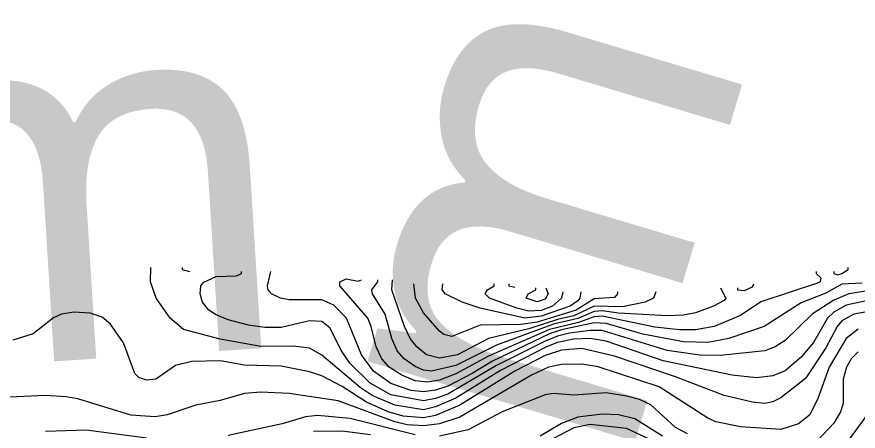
# Model space of a CAD drawing. Extents: x 474277 to 475042, y 254928 to 255625.
# Drawn here: x 474453.52 to 474469.39, y 255593.01 to 255600.83 of the extents above; entities that cross this region are included whole.
import ezdxf

# ---------------------------------------------------------------- set-up
doc = ezdxf.new("R2010")
doc.units = 0
doc.header["$MEASUREMENT"] = 0
doc.layers.add('BaseMapV2_DTM_export_MonNov09090547073261 — entities', color=1, linetype='CONTINUOUS')
doc.styles.get("Standard").update_dxf_attribs({"font": 'romans.shx'})

msp = doc.modelspace()

# ---------------------------------------------------------------- linework, layer by layer
at = {"layer": 'BaseMapV2_DTM_export_MonNov09090547073261 — entities', "color": 15, "linetype": 'Continuous', "true_color": 0xb7484b}
for points in [[(474469.548, 255595.474, 91.5), (474469.164, 255595.39, 91.5), (474468.934, 255595.259, 91.5), (474468.817, 255595.142, 91.5), (474468.551, 255594.683, 91.5), (474468.321, 255594.407, 91.5), (474468.014, 255594.152, 91.5), (474467.784, 255594.055, 91.5), (474467.477, 255594.018, 91.5), (474467.017, 255594.068, 91.5), (474465.714, 255594.338, 91.5), (474464.64, 255594.712, 91.5), (474464.334, 255594.76, 91.5), (474464.027, 255594.749, 91.5), (474463.72, 255594.688, 91.5), (474463.516, 255594.605, 91.5), (474462.647, 255594.155, 91.5), (474461.803, 255593.637, 91.5), (474461.42, 255593.471, 91.5), (474461.19, 255593.417, 91.5), (474460.653, 255593.5, 91.5), (474460.222, 255593.685, 91.5), (474459.997, 255593.838, 91.5), (474459.273, 255594.448, 91.5), (474459.043, 255594.577, 91.5), (474458.736, 255594.615, 91.5), (474458.123, 255594.61, 91.5), (474457.356, 255594.748, 91.5), (474456.666, 255594.932, 91.5), (474456.415, 255595.142, 91.5), (474456.148, 255595.525, 91.5), (474456.04, 255595.832, 91.5), (474456.05, 255596.1, 91.5)], [(474456.637, 255596.1, 91.5), (474456.637, 255596.062, 91.5), (474456.781, 255596.029, 91.5)], [(474468.933, 255596.023, 92), (474468.933, 255595.985, 92), (474469.011, 255595.966, 92), (474469.088, 255595.987, 92), (474469.202, 255596.062, 92), (474469.202, 255596.1, 92)], [(474469.854, 255595.704, 91.75), (474469.217, 255595.602, 91.75), (474468.934, 255595.486, 91.75), (474468.523, 255595.218, 91.75), (474468.014, 255594.721, 91.75), (474467.83, 255594.605, 91.75), (474467.631, 255594.529, 91.75), (474466.787, 255594.441, 91.75), (474466.404, 255594.447, 91.75), (474465.79, 255594.535, 91.75), (474464.564, 255594.909, 91.75), (474464.334, 255594.912, 91.75), (474463.95, 255594.859, 91.75), (474463.72, 255594.807, 91.75), (474463.49, 255594.71, 91.75), (474462.57, 255594.249, 91.75), (474461.65, 255593.712, 91.75), (474461.42, 255593.628, 91.75), (474461.19, 255593.584, 91.75), (474460.576, 255593.699, 91.75), (474460.187, 255593.915, 91.75), (474459.8, 255594.298, 91.75), (474459.645, 255594.528, 91.75), (474459.426, 255594.964, 91.75), (474459.273, 255595.08, 91.75), (474459.043, 255595.092, 91.75), (474458.506, 255594.97, 91.75), (474458.199, 255594.97, 91.75), (474457.893, 255595.012, 91.75), (474457.509, 255595.116, 91.75), (474457.279, 255595.206, 91.75), (474457.143, 255595.295, 91.75), (474457.025, 255595.448, 91.75), (474456.982, 255595.602, 91.75), (474456.99, 255595.755, 91.75), (474457.049, 255595.826, 91.75), (474457.279, 255595.931, 91.75), (474457.663, 255595.943, 91.75), (474457.762, 255595.985, 91.75), (474457.762, 255596.023, 91.75)], [(474469.471, 255595.804, 92), (474469.088, 255595.785, 92), (474468.781, 255595.614, 92), (474468.321, 255595.433, 92), (474467.62, 255594.988, 92), (474466.953, 255594.758, 92), (474466.557, 255594.686, 92), (474466.097, 255594.697, 92), (474465.33, 255594.841, 92), (474464.64, 255595.046, 92), (474464.41, 255595.055, 92), (474463.797, 255594.924, 92), (474463.567, 255594.846, 92), (474462.493, 255594.334, 92), (474462.11, 255594.097, 92), (474461.65, 255593.864, 92), (474461.42, 255593.783, 92), (474461.19, 255593.751, 92), (474460.96, 255593.781, 92), (474460.576, 255593.913, 92), (474460.247, 255594.145, 92), (474460.022, 255594.452, 92), (474459.74, 255595.142, 92), (474459.503, 255595.392, 92), (474459.273, 255595.492, 92), (474458.66, 255595.491, 92), (474458.493, 255595.525, 92), (474458.325, 255595.602, 92), (474458.265, 255595.678, 92), (474458.249, 255595.755, 92), (474458.313, 255596.023, 92)], [(474468.604, 255596.023, 92.25), (474468.604, 255595.985, 92.25), (474468.689, 255595.908, 92.25), (474468.677, 255595.832, 92.25), (474468.627, 255595.805, 92.25), (474467.554, 255595.451, 92.25), (474467.171, 255595.196, 92.25), (474466.674, 255594.988, 92.25), (474466.327, 255594.927, 92.25), (474466.02, 255594.924, 92.25), (474465.56, 255594.978, 92.25), (474464.564, 255595.182, 92.25), (474464.41, 255595.17, 92.25), (474464.12, 255595.065, 92.25), (474463.567, 255594.929, 92.25), (474462.417, 255594.425, 92.25), (474461.803, 255594.091, 92.25), (474461.497, 255593.973, 92.25), (474461.267, 255593.938, 92.25), (474461.037, 255593.961, 92.25), (474460.781, 255594.068, 92.25), (474460.542, 255594.222, 92.25), (474460.406, 255594.375, 92.25), (474460.3, 255594.605, 92.25), (474460.208, 255594.988, 92.25), (474460.142, 255595.142, 92.25), (474459.616, 255595.755, 92.25), (474459.617, 255595.832, 92.25), (474459.733, 255595.885, 92.25), (474459.963, 255595.843, 92.25), (474460.024, 255595.87, 92.25)], [(474466.794, 255595.717, 92.5), (474466.899, 255595.525, 92.5), (474466.864, 255595.481, 92.5), (474466.662, 255595.372, 92.5), (474466.327, 255595.248, 92.5), (474466.097, 255595.202, 92.5), (474465.79, 255595.188, 92.5), (474464.87, 255595.238, 92.5), (474464.564, 255595.283, 92.5), (474464.41, 255595.271, 92.5), (474464.104, 255595.137, 92.5), (474463.643, 255595.029, 92.5), (474462.57, 255594.638, 92.5), (474461.803, 255594.248, 92.5), (474461.343, 255594.145, 92.5), (474461.19, 255594.166, 92.5), (474461.037, 255594.23, 92.5), (474460.825, 255594.375, 92.5), (474460.694, 255594.528, 92.5), (474460.596, 255594.758, 92.5), (474460.469, 255595.218, 92.5), (474460.23, 255595.602, 92.5), (474460.216, 255595.678, 92.5), (474460.332, 255595.832, 92.5), (474460.332, 255595.87, 92.5)], [(474465.579, 255595.64, 92.75), (474465.535, 255595.525, 92.75), (474465.372, 255595.448, 92.75), (474464.947, 255595.356, 92.75), (474464.41, 255595.369, 92.75), (474464.027, 255595.191, 92.75), (474463.72, 255595.122, 92.75), (474463.183, 255594.942, 92.75), (474462.417, 255594.763, 92.75), (474461.835, 255594.452, 92.75), (474461.497, 255594.392, 92.75), (474461.25, 255594.452, 92.75), (474461.065, 255594.605, 92.75), (474460.943, 255594.758, 92.75), (474460.835, 255594.988, 92.75), (474460.596, 255595.678, 92.75), (474460.607, 255595.87, 92.75)], [(474464.854, 255595.64, 93), (474464.854, 255595.602, 93), (474464.794, 255595.536, 93), (474464.41, 255595.508, 93), (474464.076, 255595.295, 93), (474463.337, 255595.07, 93), (474463.03, 255595.024, 93), (474462.263, 255595.012, 93), (474461.727, 255594.8, 93), (474461.578, 255594.835, 93), (474461.497, 255594.897, 93), (474461.19, 255595.248, 93), (474461.04, 255595.525, 93), (474461.011, 255595.793, 93)], [(474464.163, 255595.64, 93.25), (474464.143, 255595.525, 93.25), (474464.104, 255595.473, 93.25), (474463.961, 255595.372, 93.25), (474463.413, 255595.18, 93.25), (474463.107, 255595.147, 93.25), (474462.263, 255595.334, 93.25), (474461.922, 255595.448, 93.25), (474461.604, 255595.602, 93.25), (474461.545, 255595.678, 93.25), (474461.557, 255595.793, 93.25)], [(474463.82, 255595.64, 93.5), (474463.799, 255595.525, 93.5), (474463.628, 255595.372, 93.5), (474463.413, 255595.291, 93.5), (474463.183, 255595.278, 93.5), (474462.953, 255595.333, 93.5), (474462.436, 255595.525, 93.5), (474462.358, 255595.602, 93.5), (474462.402, 255595.678, 93.5), (474462.527, 255595.755, 93.5), (474462.527, 255595.793, 93.5)], [(474462.801, 255595.793, 93.5), (474462.801, 255595.755, 93.5), (474462.915, 255595.731, 93.5)], [(474467.114, 255595.717, 92.25), (474467.114, 255595.678, 92.25), (474467.247, 255595.67, 92.25), (474467.401, 255595.736, 92.25), (474467.426, 255595.793, 92.25)], [(474463.5, 255595.717, 93.75), (474463.546, 255595.602, 93.75), (474463.49, 255595.504, 93.75), (474463.337, 255595.455, 93.75), (474463.129, 255595.525, 93.75), (474463.168, 255595.602, 93.75), (474463.314, 255595.678, 93.75), (474463.314, 255595.717, 93.75)], [(474469.624, 255595.276, 91.25), (474469.312, 255595.218, 91.25), (474469.088, 255595.096, 91.25), (474468.994, 255594.988, 91.25), (474468.781, 255594.586, 91.25), (474468.397, 255594.004, 91.25), (474467.937, 255593.639, 91.25), (474467.784, 255593.563, 91.25), (474467.631, 255593.536, 91.25), (474467.401, 255593.557, 91.25), (474466.864, 255593.683, 91.25), (474465.944, 255594.036, 91.25), (474464.794, 255594.426, 91.25), (474464.18, 255594.572, 91.25), (474463.797, 255594.538, 91.25), (474463.49, 255594.442, 91.25), (474462.917, 255594.145, 91.25), (474461.88, 255593.501, 91.25), (474461.42, 255593.305, 91.25), (474461.19, 255593.261, 91.25), (474460.806, 255593.297, 91.25), (474460.527, 255593.378, 91.25), (474460.116, 255593.556, 91.25), (474459.656, 255593.857, 91.25), (474459.273, 255594.054, 91.25), (474459.043, 255594.129, 91.25), (474458.506, 255594.237, 91.25), (474457.816, 255594.256, 91.25), (474457.356, 255594.342, 91.25), (474456.819, 255594.326, 91.25), (474456.513, 255594.249, 91.25), (474456.141, 255593.992, 91.25), (474455.976, 255593.973, 91.25), (474455.823, 255594.026, 91.25), (474455.746, 255594.097, 91.25), (474455.535, 255594.682, 91.25), (474455.286, 255595.03, 91.25), (474455.132, 255595.165, 91.25), (474454.902, 255595.242, 91.25), (474454.596, 255595.256, 91.25), (474454.366, 255595.218, 91.25), (474454.212, 255595.15, 91.25), (474453.829, 255594.85, 91.25), (474453.446, 255594.732, 91.25)], [(474469.394, 255594.938, 91), (474469.164, 255594.764, 91), (474468.845, 255594.222, 91), (474468.627, 255593.609, 91), (474468.474, 255593.311, 91), (474468.27, 255593.148, 91), (474467.937, 255593.041, 91), (474467.171, 255593.096, 91), (474466.711, 255593.188, 91), (474466.557, 255593.259, 91), (474465.637, 255593.85, 91), (474464.487, 255594.223, 91), (474464.18, 255594.278, 91), (474463.797, 255594.273, 91), (474463.552, 255594.222, 91), (474463.233, 255594.068, 91), (474461.88, 255593.275, 91), (474461.497, 255593.15, 91), (474461.19, 255593.111, 91), (474460.883, 255593.131, 91), (474460.653, 255593.185, 91), (474459.58, 255593.584, 91), (474458.66, 255593.725, 91), (474458.123, 255593.745, 91), (474457.816, 255593.724, 91), (474457.356, 255593.591, 91), (474456.896, 255593.505, 91), (474456.359, 255593.318, 91), (474456.129, 255593.28, 91), (474455.669, 255593.314, 91), (474454.672, 255593.619, 91), (474454.442, 255593.661, 91), (474454.059, 255593.682, 91), (474452.832, 255593.626, 91)], [(474469.394, 255594.511, 90.75), (474469.262, 255594.375, 90.75), (474469.173, 255594.222, 90.75), (474469.113, 255593.992, 90.75), (474469.113, 255593.531, 90.75), (474469.063, 255593.378, 90.75), (474468.934, 255593.163, 90.75), (474468.627, 255592.836, 90.75)], [(474466.174, 255592.964, 90.75), (474465.944, 255593.081, 90.75), (474465.484, 255593.51, 90.75), (474465.271, 255593.608, 90.75), (474465.024, 255593.674, 90.75), (474464.64, 255593.732, 90.75), (474464.027, 255593.693, 90.75), (474463.643, 255593.722, 90.75), (474463.49, 255593.7, 90.75), (474462.676, 255593.378, 90.75), (474462.033, 255593.039, 90.75), (474461.497, 255592.916, 90.75)], [(474469.778, 255593.615, 90.5), (474469.21, 255592.841, 90.5)], [(474461.037, 255592.944, 90.75), (474459.81, 255593.248, 90.75), (474459.196, 255593.305, 90.75), (474458.966, 255593.281, 90.75), (474458.524, 255593.148, 90.75), (474457.509, 255592.929, 90.75)], [(474465.7, 255592.918, 90.5), (474465.177, 255593.242, 90.5), (474464.87, 255593.317, 90.5), (474464.564, 255593.33, 90.5), (474464.104, 255593.276, 90.5), (474463.797, 255593.159, 90.5), (474463.394, 255592.918, 90.5)], [(474455.976, 255592.879, 90.75), (474454.826, 255593.029, 90.75), (474454.059, 255593.007, 90.75)], [(474465.493, 255592.841, 90.25), (474465.024, 255593.063, 90.25), (474464.334, 255593.135, 90.25), (474464.027, 255593.073, 90.25), (474463.643, 255592.872, 90.25)], [(474460.193, 255592.943, 90.5), (474459.656, 255593.014, 90.5), (474459.12, 255593.006, 90.5)]]:
    msp.add_polyline3d(points, dxfattribs=at)

# ---------------------------------------------------------------- texts
at = {"layer": 'BaseMapV2_DTM_export_MonNov09090547073261 — entities', "color": 250, "true_color": 0x323232, "char_height": 0.2, "width": 17.61571, "attachment_point": 7}
for insert, rotation in [((474437.524, 255593.184), 3.5878), ((474461.371, 255579.742), 73.3254)]:
    msp.add_mtext('\\fOpen Sans|i0|b0;\\H7.02279;91\\~m', dxfattribs=dict(at, insert=insert, rotation=rotation))

doc.saveas('drawing.dxf')
